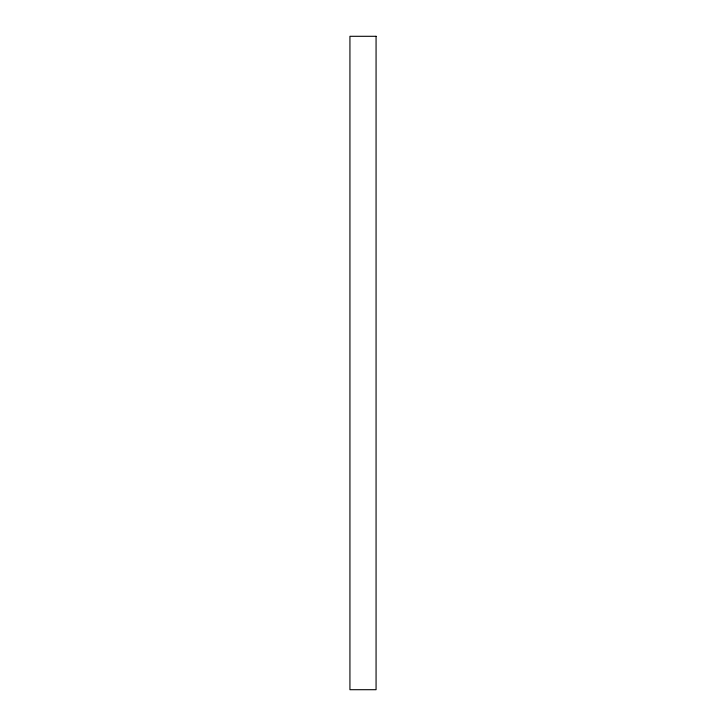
<?xml version="1.0" encoding="UTF-8"?>
<svg xmlns="http://www.w3.org/2000/svg" width="726" height="726" viewBox="0 0 726 726"><rect width="100%" height="100%" fill="white"/><g stroke="black" fill="none" stroke-linecap="round" stroke-linejoin="round"><path stroke-width="1.09" d="M376.068 36.3L349.932 36.3L349.932 689.7L376.068 689.7L376.068 36.3"/></g></svg>
